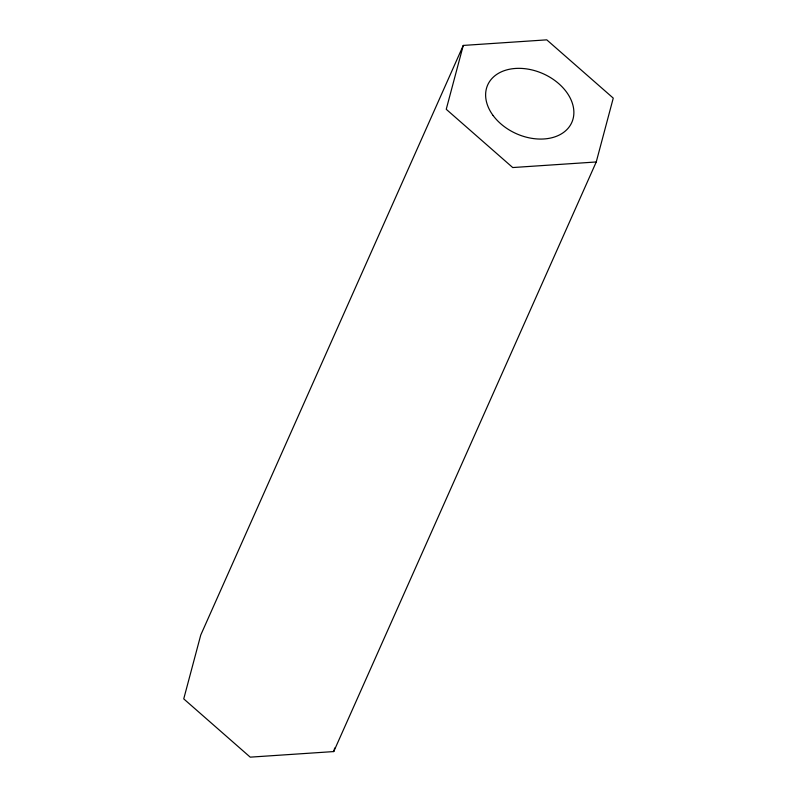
<?xml version="1.0" encoding="UTF-8"?>
<svg xmlns="http://www.w3.org/2000/svg" width="797" height="797" viewBox="0 0 797 797"><rect width="100%" height="100%" fill="white"/><g stroke="black" fill="none" stroke-linecap="round" stroke-linejoin="round"><path stroke-width="1.2" d="M463.266 45.429L446.24 109.289L512.73 167.549L596.246 161.97L613.262 98.121L546.772 39.85L463.266 45.429L200.754 635.03L183.738 698.879L250.228 757.15L333.734 751.571L596.246 161.97M333.734 751.571L334.68 748.024M493.114 115.525A46.037 32.836 24 0 0 569.377 126.653A46.037 32.836 24 0 0 526.767 68.931A46.037 32.836 24 0 0 493.114 115.525"/></g></svg>
